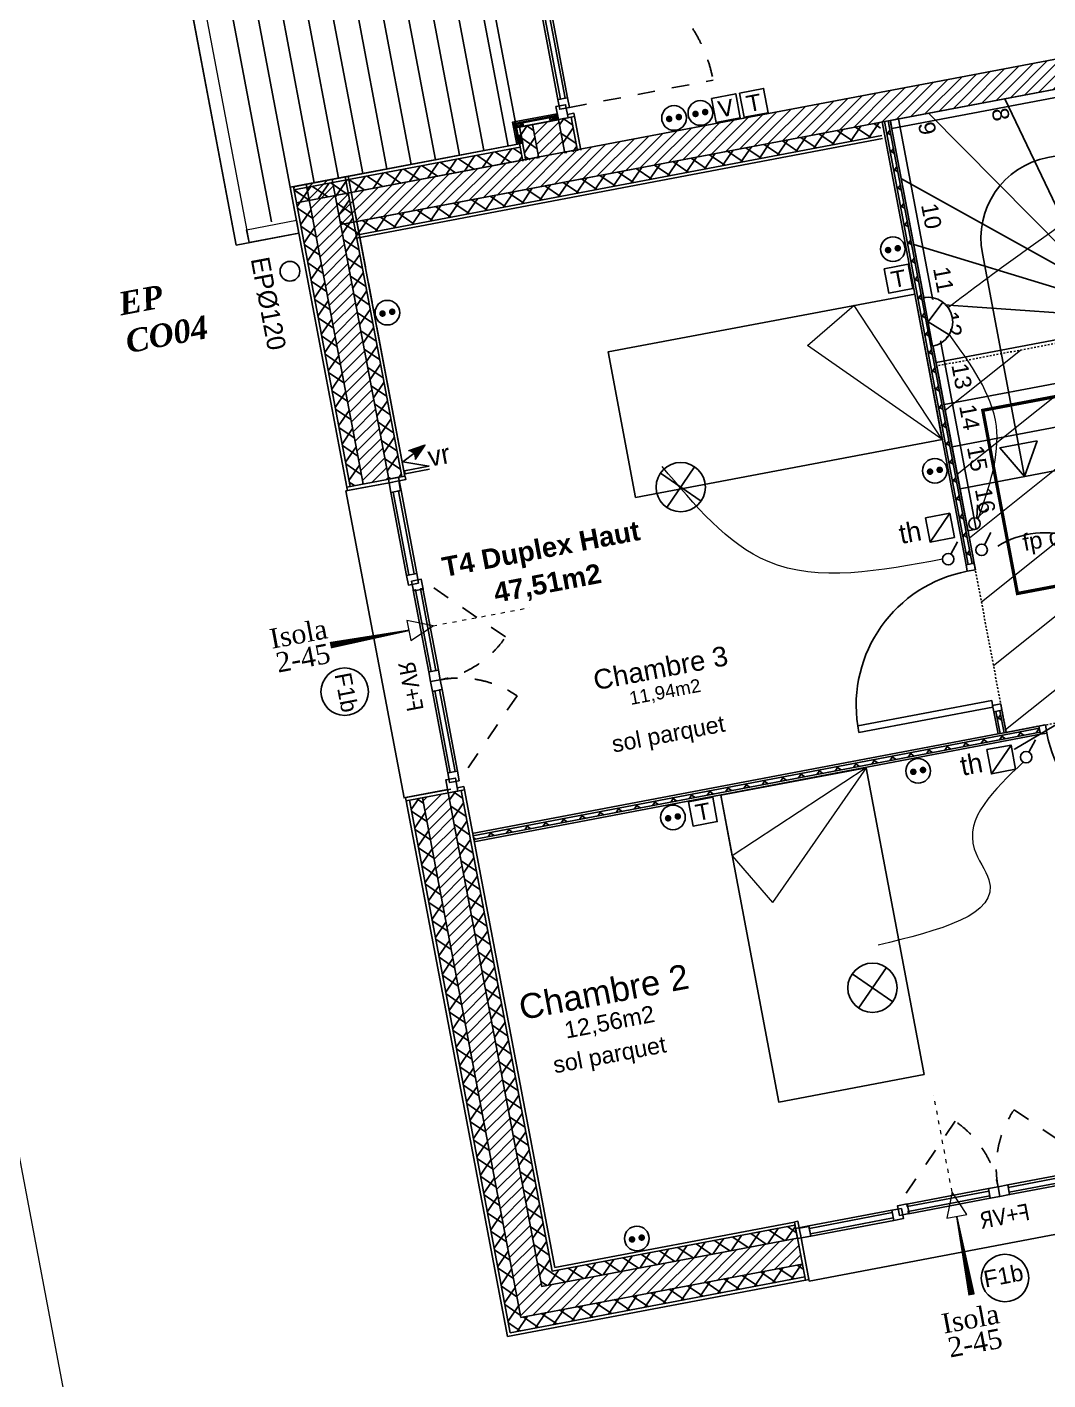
# Model space of a CAD drawing. Header units: centimetres. Extents: x 209280 to 319866, y -365283 to -277503.
# Drawn here: x 218546 to 224760, y -360449 to -352220 of the extents above; entities that cross this region are included whole.
import ezdxf

# ---------------------------------------------------------------- set-up
doc = ezdxf.new("R2010")
doc.units = ezdxf.units.CM
doc.header["$PDMODE"] = 67
doc.linetypes.add('ACAD_ISO03W100', pattern=[30, 12, -18])
doc.linetypes.add('Style de ligne -1', pattern=[0.41664, 0.20828, -0.20836])
doc.layers.get('0').update_dxf_attribs({"color": 252})
for name, color, linetype in [('3-BAT C-Niveau 1', 252, 'Continuous'), ('prlm-EAU-EPEXT', 145, 'Continuous'), ('prlm-MOD', 64, 'Continuous'), ('prlm-VMC', 93, 'Continuous')]:
    doc.layers.add(name, color=color, linetype=linetype)
for name, color, linetype, lineweight in [('prlm-ELEC-CFA', 1, 'Continuous', 25), ('prlm-ELEC-CFO', 1, 'Continuous', 25), ('prlm-ZCARTOUCHE', 7, 'Continuous', 13)]:
    doc.layers.add(name, color=color, linetype=linetype, lineweight=lineweight)
doc.layers.add('prlm-ZEROPLOT', color=254, linetype='Continuous', plot=False)
doc.styles.add('Futura Std Book', font='')
doc.styles.add('Geneva (bold)', font='arialbd.ttf')
doc.styles.add('Helvetica', font='arial.ttf')
doc.styles.add('Lucida Grande', font='')
doc.styles.add('prlm-eau-ep', font='timesbi.ttf', dxfattribs={"height": 18})
doc.styles.add('prlm-elec-cfa', font='comic.ttf', dxfattribs={"height": 12})
doc.styles.add('prlm-elec-cfo', font='comic.ttf', dxfattribs={"height": 12})
doc.styles.add('prlm-vmc', font='pala.ttf', dxfattribs={"height": 14})
doc.styles.get("Standard").update_dxf_attribs({"font": 'isocp.shx', "height": 100})
doc.styles.get('Futura Std Book').set_extended_font_data('Futura Std Book')
doc.styles.get('Lucida Grande').set_extended_font_data('Lucida Grande')
doc.dimstyles.new('IS cotation 1_20ème', dxfattribs={"dimtxt": 10.08724, "dimasz": 3.007568, "dimexe": 1, "dimexo": 15.875, "dimgap": 3, "dimtad": 1, "dimdec": 1, "dimtxsty": 'Helvetica', "dimblk": 'DOT', "dimblk1": 'DOT', "dimblk2": 'DOT', "dimcen": 0, "dimdle": 10, "dimazin": 0, "dimtfac": 1, "dimtdec": 1, "dimtix": 1, "dimtmove": 0, "dimatfit": 0, "dimldrblk": 'VW_FILLEDARROW', "dimfxl": 10, "dimfxlon": 1, "dimfrac": 2, "dimtolj": 1, "dimarcsym": 0})
pattern_1 = [(45, (89146.82, 134700.79), (-31.2347524, 39.0434405), [])]
pattern_2 = [(145.723595, (88960.93, 134700.79), (-45.054865, -66.106423), []), (235.723595, (88960.93, 134700.79), (-66.106423, 45.054865), [])]
pattern_3 = [(325.723595, (88960.93, 134700.79), (45.054865, 66.106423), []), (55.723595, (88960.93, 134700.79), (66.106423, -45.054865), [])]
pattern_4 = [(45, (0, 0), (0, -1), [])]

# ---------------------------------------------------------------- blocks, each defined once
blk = doc.blocks.new('FENETRE TYPE 1')
at = {"linetype": 'Style de ligne -1', "ltscale": 50.8}
for p, q in [((48.17, 60.17), (4, 16)), ((84.68, 59.99), (128.67, 16))]:
    blk.add_line(p, q, dxfattribs=at)
at = {"linetype": 'Continuous'}
blk.add_line((0, 16), (0, 14), dxfattribs=at)
at = {"linetype": 'Continuous', "lineweight": 25, "flags": 128}
for points in [[(-2, 18), (0, 18), (0, 14)], [(192, 18), (190, 18), (190, 14)], [(0, 8), (0, -18), (-2, -18)], [(190, 7.7), (190, -18), (192, -18)]]:
    blk.add_lwpolyline(points, dxfattribs=at)
at = {"linetype": 'Continuous', "flags": 128}
for points in [[(-2, 14), (6, 14), (6, 8), (-2, 8)], [(4, 16), (10, 16), (10, 10), (4, 10)], [(10, 16), (60.46, 16), (60.46, 14.5), (10, 14.5)], [(10, 11.5), (60.46, 11.5), (60.46, 10), (10, 10)], [(60.46, 16), (66.46, 16), (66.46, 10), (60.46, 10)], [(66.46, 16), (72.46, 16), (72.46, 10), (66.46, 10)], [(72.46, 16), (123.05, 16), (123.05, 14.5), (72.46, 14.5)], [(72.46, 11.5), (123.05, 11.5), (123.05, 10), (72.46, 10)], [(122.67, 16), (128.67, 16), (128.67, 10), (122.67, 10)], [(126.67, 14), (132.67, 14), (132.67, 7.7), (126.67, 7.7)], [(132.67, 14), (184, 14), (184, 12.5), (132.67, 12.5)], [(132.67, 9.2), (184, 9.2), (184, 7.7), (132.67, 7.7)], [(184, 14), (192.25, 14), (192.25, 7.7), (184, 7.7)], [(184, 13.7), (190, 13.7), (190, 7.7), (184, 7.7)]]:
    blk.add_lwpolyline(points, close=True, dxfattribs=at)
blk.add_lwpolyline([(0, 10), (0, -19), (190, -19), (190, 10)], dxfattribs=at)
at = {"linetype": 'Style de ligne -1', "ltscale": 50.8}
for centre, radius, start, end in [((4, 16), 62.46, 360, 45), ((128.67, 16), 62.21, 136.63922, 180)]:
    blk.add_arc(centre, radius, start, end, dxfattribs=at)
at = {"insert": (50.38, 2.81), "char_height": 10.161, "attachment_point": 1, "line_spacing_factor": 0.978845, "style": 'Lucida Grande'}
blk.add_mtext('F+VR ', dxfattribs=at)
blk = doc.blocks.new('Groupe-38-1')
at = {"linetype": 'Continuous'}
for p, q in [((13236.55, -48767.26), (13170.55, -48418.76)), ((13251.29, -48764.47), (13185.29, -48415.97)), ((13192.33, -48775.63), (13126.34, -48427.14)), ((13207.07, -48772.84), (13141.08, -48424.35)), ((13221.81, -48770.05), (13155.81, -48421.55)), ((13148.12, -48784.01), (13082.12, -48435.51)), ((13162.86, -48781.22), (13096.86, -48432.72)), ((13177.6, -48778.42), (13111.6, -48429.93)), ((13107.36, -48810.59), (13037.91, -48443.88)), ((13122.09, -48807.8), (13052.65, -48441.09)), ((13133.38, -48786.8), (13067.38, -48438.3))]:
    blk.add_line(p, q, dxfattribs=at)
blk = doc.blocks.new('Groupe-219-1')
at = {"linetype": 'Continuous'}
blk.add_circle((13151.86, -49096.36), 14.45, dxfattribs=at)
at = {"insert": (13155.56, -49083.95), "char_height": 10.087, "attachment_point": 1, "rotation": 280.72359, "line_spacing_factor": 0.834288, "style": 'Helvetica'}
blk.add_mtext('F1b', dxfattribs=at)
blk = doc.blocks.new('Groupe-220-1')
at = {"linetype": 'Continuous'}
blk.add_circle((13553.69, -49453.03), 14.45, dxfattribs=at)
at = {"insert": (13539.88, -49448.92), "char_height": 10.087, "attachment_point": 1, "rotation": 10.72359, "line_spacing_factor": 0.834288, "style": 'Helvetica'}
blk.add_mtext('F1b', dxfattribs=at)
blk = doc.blocks.new('Groupe-270-1')
at = {"linetype": 'Continuous'}
blk.add_circle((13118.55, -48840.61), 6, dxfattribs=at)
at = {"insert": (13105.76, -48831.09), "char_height": 11.327, "attachment_point": 1, "rotation": 280.72359, "line_spacing_factor": 0.962448, "style": 'Futura Std Book'}
blk.add_mtext('EPØ120', dxfattribs=at)
blk = doc.blocks.new('PORTE FENETRE TYPE 1')
at = {"linetype": 'Style de ligne -1', "ltscale": 50.8}
for p, q in [((4, 16), (4, 105)), ((182, 105), (182, 16))]:
    blk.add_line(p, q, dxfattribs=at)
at = {"linetype": 'Continuous', "lineweight": 25, "flags": 128}
for points in [[(-2, 18), (0, 18), (0, 14)], [(272, 18), (270, 18), (270, 14)], [(0, 8), (0, -18), (-2, -18)], [(270, 8), (270, -18), (272, -18)]]:
    blk.add_lwpolyline(points, dxfattribs=at)
at = {"linetype": 'Continuous', "flags": 128}
for points in [[(-2, 14), (6, 14), (6, 8), (-2, 8)], [(4, 16), (10, 16), (10, 10), (4, 10)], [(10, 16), (87, 16), (87, 14.5), (10, 14.5)], [(10, 11.5), (87, 11.5), (87, 10), (10, 10)], [(87, 16), (93, 16), (93, 10), (87, 10)], [(93, 16), (99, 16), (99, 10), (93, 10)], [(99, 16), (176, 16), (176, 14.5), (99, 14.5)], [(99, 11.5), (176, 11.5), (176, 10), (99, 10)], [(176, 16), (182, 16), (182, 10), (176, 10)], [(180, 14), (186, 14), (186, 8), (180, 8)], [(186, 14), (264, 14), (264, 12.5), (186, 12.5)], [(186, 9.5), (264, 9.5), (264, 8), (186, 8)], [(264, 14), (270, 14), (270, 8), (264, 8)], [(264, 14), (272, 14), (272, 8), (264, 8)]]:
    blk.add_lwpolyline(points, close=True, dxfattribs=at)
at = {"linetype": 'Style de ligne -1', "ltscale": 50.8}
for centre, start, end in [((4, 16), 360, 90), ((182, 16), 90, 180)]:
    blk.add_arc(centre, 89, start, end, dxfattribs=at)
at = {"insert": (74.62, 0.04), "char_height": 10.161, "attachment_point": 1, "line_spacing_factor": 0.978845, "style": 'Lucida Grande'}
blk.add_mtext('PF+VR ', dxfattribs=at)
blk = doc.blocks.new('Groupe-345-1')
at = {"linetype": 'Continuous'}
h = blk.add_hatch(dxfattribs=at)
h.set_pattern_fill('BOIS 45', color=256, style=0, pattern_type=2)
h.set_pattern_definition(pattern_4)
h.paths.add_polyline_path([(13191.28, -48413.16), (13186.37, -48414.09), (13185.87, -48411.43), (13190.78, -48410.5)])
h = blk.add_hatch(dxfattribs=at)
h.set_pattern_fill('BOIS 45', color=256, style=0, pattern_type=2)
h.set_pattern_definition(pattern_4)
h.paths.add_polyline_path([(13153.08, -48420.39), (13148.17, -48421.32), (13147.66, -48418.67), (13152.58, -48417.74)])
h = blk.add_hatch(dxfattribs=at)
h.set_pattern_fill('BOIS 45', color=256, style=0, pattern_type=2)
h.set_pattern_definition(pattern_4)
h.paths.add_polyline_path([(13193.84, -48412.38), (13194.77, -48417.3), (13192.12, -48417.8), (13191.19, -48412.89)])
h = blk.add_hatch(dxfattribs=at)
h.set_pattern_fill('BOIS 45', color=256, style=0, pattern_type=2)
h.set_pattern_definition(pattern_4)
h.paths.add_polyline_path([(13104.46, -48429.31), (13099.55, -48430.24), (13099.04, -48427.59), (13103.96, -48426.66)])
h = blk.add_hatch(dxfattribs=at)
h.set_pattern_fill('BOIS 45', color=256, style=0, pattern_type=2)
h.set_pattern_definition(pattern_4)
h.paths.add_polyline_path([(13062.19, -48437.6), (13057.28, -48438.53), (13056.78, -48435.88), (13061.69, -48434.95)])
h = blk.add_hatch(dxfattribs=at)
h.set_pattern_fill('BOIS 45', color=256, style=0, pattern_type=2)
h.set_pattern_definition(pattern_4)
h.paths.add_polyline_path([(13027.92, -48443.81), (13023.01, -48444.74), (13022.56, -48442.36), (13027.47, -48441.43)])
h = blk.add_hatch(dxfattribs=at)
h.set_pattern_fill('BOIS 45', color=256, style=0, pattern_type=2)
h.set_pattern_definition(pattern_4)
h.paths.add_polyline_path([(13199.23, -48440.83), (13200.16, -48445.74), (13197.5, -48446.24), (13196.57, -48441.33)])
h = blk.add_hatch(dxfattribs=at)
h.set_pattern_fill('BOIS 45', color=256, style=0, pattern_type=2)
h.set_pattern_definition(pattern_4)
h.paths.add_polyline_path([(13204.13, -48481.22), (13203.2, -48476.31), (13205.85, -48475.81), (13206.78, -48480.72)])
h = blk.add_hatch(dxfattribs=at)
h.set_pattern_fill('BOIS 45', color=256, style=0, pattern_type=2)
h.set_pattern_definition(pattern_4)
h.paths.add_polyline_path([(13204.68, -48484.14), (13203.75, -48479.23), (13206.4, -48478.73), (13207.34, -48483.64)])
h = blk.add_hatch(dxfattribs=at)
h.set_pattern_fill('BOIS 45', color=256, style=0, pattern_type=2)
h.set_pattern_definition(pattern_4)
h.paths.add_polyline_path([(13210.1, -48485.87), (13205.18, -48486.8), (13204.68, -48484.14), (13209.6, -48483.21)])
h = blk.add_hatch(dxfattribs=at)
h.set_pattern_fill('BOIS 45', color=256, style=0, pattern_type=2)
h.set_pattern_definition(pattern_4)
h.paths.add_polyline_path([(13231.42, -48481.83), (13226.51, -48482.76), (13226, -48480.11), (13230.92, -48479.18)])
h = blk.add_hatch(dxfattribs=at)
h.set_pattern_fill('BOIS 45', color=256, style=0, pattern_type=2)
h.set_pattern_definition(pattern_4)
h.paths.add_polyline_path([(13281.92, -48748.44), (13277, -48749.37), (13276.5, -48746.72), (13281.41, -48745.79)])
h = blk.add_hatch(dxfattribs=at)
h.set_pattern_fill('BOIS 45', color=256, style=0, pattern_type=2)
h.set_pattern_definition(pattern_4)
h.paths.add_polyline_path([(13260.59, -48752.48), (13255.68, -48753.41), (13255.18, -48750.75), (13260.09, -48749.82)])
h = blk.add_hatch(dxfattribs=at)
h.set_pattern_fill('BOIS 45', color=256, style=0, pattern_type=2)
h.set_pattern_definition(pattern_4)
h.paths.add_polyline_path([(13259.3, -48757.76), (13260.23, -48762.67), (13257.57, -48763.17), (13256.64, -48758.26)])
at = {"linetype": 'Continuous', "flags": 128}
for points in [[(13194.01, -48413.12), (13193.98, -48413.13), (13207.33, -48483.62), (13230.87, -48479.16), (13231.38, -48481.84), (13205.18, -48486.8), (13191.33, -48413.63), (13023.15, -48445.48), (13022.56, -48442.36), (13193.41, -48410)], [(13191.28, -48413.16), (13186.37, -48414.09), (13185.87, -48411.43), (13190.78, -48410.5)], [(13023.25, -48446), (13023.01, -48444.74), (13190.25, -48413.06), (13190.48, -48414.33)], [(13153.08, -48420.39), (13148.17, -48421.32), (13147.66, -48418.67), (13152.58, -48417.74)], [(13205.41, -48487.77), (13204.43, -48487.96), (13190.25, -48413.06), (13191.23, -48412.88)], [(13193.84, -48412.38), (13194.77, -48417.3), (13192.12, -48417.8), (13191.19, -48412.89)], [(13104.46, -48429.31), (13099.55, -48430.24), (13099.04, -48427.59), (13103.96, -48426.66)], [(13062.19, -48437.6), (13057.28, -48438.53), (13056.78, -48435.88), (13061.69, -48434.95)], [(13027.92, -48443.81), (13023.01, -48444.74), (13022.56, -48442.36), (13027.47, -48441.43)], [(13204.86, -48484.85), (13203.88, -48485.03), (13195.63, -48441.51), (13196.62, -48441.32)], [(13199.23, -48440.83), (13200.16, -48445.74), (13197.5, -48446.24), (13196.57, -48441.33)], [(13204.13, -48481.22), (13203.2, -48476.31), (13205.85, -48475.81), (13206.78, -48480.72)], [(13204.68, -48484.14), (13203.75, -48479.23), (13206.4, -48478.73), (13207.34, -48483.64)], [(13210.1, -48485.87), (13205.18, -48486.8), (13204.68, -48484.14), (13209.6, -48483.21)], [(13205.37, -48487.78), (13205.18, -48486.8), (13231.38, -48481.84), (13231.56, -48482.82)], [(13231.42, -48481.83), (13226.51, -48482.76), (13226, -48480.11), (13230.92, -48479.18)], [(13281.19, -48744.81), (13281.37, -48745.79), (13255.18, -48750.75), (13254.99, -48749.77)], [(13260.19, -48762.68), (13257.57, -48763.17), (13257.57, -48763.17), (13257.57, -48763.17), (13255.18, -48750.75), (13281.37, -48745.79), (13281.87, -48748.45), (13258.33, -48752.9)], [(13281.92, -48748.44), (13277, -48749.37), (13276.5, -48746.72), (13281.41, -48745.79)], [(13257.57, -48763.17), (13256.59, -48763.36), (13254.05, -48749.95), (13255.03, -48749.76)], [(13260.59, -48752.48), (13255.68, -48753.41), (13255.18, -48750.75), (13260.09, -48749.82)], [(13259.3, -48757.76), (13260.23, -48762.67), (13257.57, -48763.17), (13256.64, -48758.26)]]:
    blk.add_lwpolyline(points, close=True, dxfattribs=at)
blk = doc.blocks.new('xi.epext')
at = {"layer": 'prlm-EAU-EPEXT', "color": 0, "linetype": 'ByBlock', "lineweight": -2}
blk.add_circle((0, 0), 5, dxfattribs=at)
blk = doc.blocks.new('xi.EA')
at = {"layer": 'prlm-VMC', "color": 0, "linetype": 'ByBlock', "lineweight": 5, "flags": 128}
blk.add_lwpolyline([(-6.17, -15), (6.17, -15), (0, 0)], close=True, dxfattribs=at)
at = {"layer": 'prlm-VMC', "color": 0, "linetype": 'ByBlock', "lineweight": -2, "flags": 128}
blk.add_lwpolyline([(0, -15, 1, 4, 0), (0, -63.63, 1, 1, 0)], format="xyseb", dxfattribs=at)
at = {"layer": 'prlm-VMC', "color": 0, "linetype": 'ByBlock', "lineweight": 5}
blk.add_solid([(0, 0), (6.17, -15), (-6.17, -15), (0, 0)], dxfattribs=at)
at = {"layer": 'prlm-ZEROPLOT', "color": 250, "linetype": 'ACAD_ISO03W100', "lineweight": 0, "ltscale": 0.2}
blk.add_lwpolyline([(0, 0), (0, 60)], dxfattribs=at)
blk = doc.blocks.new('xi.TEL')
at = {"layer": 'prlm-ELEC-CFA', "color": 0, "linetype": 'ByBlock', "lineweight": -2, "flags": 128}
blk.add_lwpolyline([(-7.5, 7.5), (7.5, 7.5), (7.5, -7.5), (-7.5, -7.5)], close=True, dxfattribs=at)
at = {"layer": 'prlm-ELEC-CFA', "color": 0, "linetype": 'ByBlock', "insert": (0, 0), "char_height": 10, "width": 11.36, "attachment_point": 5}
blk.add_mtext('{\\fVerdana|b0|i0|c0|p34;T}', dxfattribs=at)
blk = doc.blocks.new('xi.TV')
at = {"layer": 'prlm-ELEC-CFA', "color": 0, "linetype": 'ByBlock', "lineweight": -2, "flags": 128}
blk.add_lwpolyline([(-7.5, 7.5), (7.5, 7.5), (7.5, -7.5), (-7.5, -7.5)], close=True, dxfattribs=at)
at = {"layer": 'prlm-ELEC-CFA', "color": 0, "linetype": 'ByBlock', "insert": (0, 0), "char_height": 10, "width": 11.36, "attachment_point": 5}
blk.add_mtext('{\\fVerdana|b0|i0|c0|p34;V}', dxfattribs=at)
blk = doc.blocks.new('xi.PC')
at = {"color": 0, "lineweight": 5}
blk.add_wipeout([(-7.5, -7.5), (7.5, -7.5), (7.5, 7.5), (-7.5, 7.5)], dxfattribs=at).dxf.layer = 'prlm-ELEC-CFO'
at = {"layer": 'prlm-ELEC-CFO', "color": 0, "linetype": 'ByBlock', "lineweight": 5, "const_width": 2}
for points in [[(-4, 0, 1), (-2, 0, 1)], [(2, 0, 1), (4, 0, 1)]]:
    blk.add_lwpolyline(points, format="xyb", close=True, dxfattribs=at)
at = {"layer": 'prlm-ELEC-CFO', "color": 0, "linetype": 'ByBlock', "lineweight": -2}
blk.add_circle((0, 0), 7.5, dxfattribs=at)
blk = doc.blocks.new('xi.ECAP')
at = {"color": 0}
blk.add_wipeout([(-15, 0), (-10.13, 11.06), (0, 15), (10.13, 11.06), (15, 0)], dxfattribs=at).dxf.layer = 'prlm-ELEC-CFO'
at = {"layer": 'prlm-ELEC-CFO', "color": 0, "linetype": 'ByBlock', "lineweight": -2, "flags": 128}
blk.add_lwpolyline([(15, 0, 1), (-15, 0)], format="xyb", close=True, dxfattribs=at)
at = {"layer": 'prlm-ELEC-CFO', "color": 0}
blk.add_lwpolyline([(-10.13, 11.06), (0, 0), (10.13, 11.06)], dxfattribs=at)
blk = doc.blocks.new('xi.VV')
at = {"layer": 'prlm-ELEC-CFO', "color": 0}
blk.add_lwpolyline([(6.95, 3.42), (0.01, -1.13), (1.91, 6.95)], dxfattribs=at)
blk.add_circle((-2, -4), 3.5, dxfattribs=at)
blk = doc.blocks.new('xi.SA')
at = {"layer": 'prlm-ELEC-CFO', "color": 0}
blk.add_lwpolyline([(0.2, -1.28), (5.5, 5.28)], dxfattribs=at)
blk.add_circle((-2, -4), 3.5, dxfattribs=at)
blk = doc.blocks.new('xi.VR')
at = {"layer": 'prlm-ELEC-CFO', "lineweight": 5}
blk.add_hatch(color=0, dxfattribs=at).paths.add_polyline_path([(-3, 6), (-0.1, 3.7), (0, 0), (7.5, 7.5)])
at = {"layer": 'prlm-ELEC-CFO', "color": 0}
for points in [[(0.95, 4.23), (-7.5, 0), (7.5, -5.5), (-7.5, -5.5), (-7.5, -7.5), (7.5, -7.5)], [(-3, 6), (7.5, 7.5), (0, 0)]]:
    blk.add_lwpolyline(points, dxfattribs=at)
blk = doc.blocks.new('xi.PTCE')
at = {"layer": 'prlm-ELEC-CFO', "color": 0}
for points in [[(-10.61, 10.61), (10.61, -10.61)], [(10.61, 10.61), (-10.61, -10.61)]]:
    blk.add_lwpolyline(points, dxfattribs=at)
at = {"layer": 'prlm-ELEC-CFO', "color": 0, "linetype": 'ByBlock'}
blk.add_circle((0, 0), 15, dxfattribs=at)
blk = doc.blocks.new('_DOT')
at = {"linetype": 'ByBlock', "lineweight": -2}
blk.add_line((-0.5, 0), (-1, 0), dxfattribs=at)
at = {"linetype": 'ByBlock'}
blk.add_lwpolyline([(-0.25, 0, 1), (0.25, 0, 1)], format="xyb", close=True, dxfattribs=at)
blk = doc.blocks.new('*D507')
at = {"layer": 'Defpoints', "color": 0, "transparency": 16777216}
for p in [(227269.1, -355013.6), (227269.1, -355013.6), (224556.4, -356612.5)]:
    blk.add_point(p, dxfattribs=at)
at = {"layer": 'prlm-EAU-EPEXT', "color": 0, "lineweight": -2, "transparency": 16777216}
for p, q in [((224559, -356611), (227266.6, -355015.1)), ((227269.1, -355013.6), (227268.6, -355012.8)), ((224556.4, -356612.5), (224555.9, -356611.6))]:
    blk.add_line(p, q, dxfattribs=at)
at = {"layer": 'prlm-EAU-EPEXT', "color": 0, "lineweight": -2, "transparency": 16777216, "xscale": 3.007568359375, "yscale": 3.007568359375, "zscale": 3.007568359375}
for p, rotation in [((227269.1, -355013.6), 30.51549013516158), ((224556.4, -356612.5), 210.5154901351616)]:
    blk.add_blockref('_DOT', p, dxfattribs=dict(at, rotation=rotation))
at = {"layer": 'prlm-EAU-EPEXT', "color": 0, "transparency": 16777216, "insert": (225908.7, -355806), "char_height": 10.087, "attachment_point": 5, "rotation": 30.51549, "style": 'Helvetica'}
blk.add_mtext('\\A1;3148.84', dxfattribs=at)
blk = doc.blocks.new('VW_FILLEDARROW')
at = {"linetype": 'Continuous', "flags": 128}
blk.add_lwpolyline([(-10.6, 2.8), (0, 0), (-10.6, -2.8)], close=True, dxfattribs=at)
blk = doc.blocks.new('Groupe-1')
at = {"linetype": 'Continuous', "lineweight": 18}
for p, q in [((13461.98, -48861.43), (13498.92, -48854.47)), ((13461.98, -48861.43), (13433.5, -48885.95)), ((13515.55, -48942.92), (13461.98, -48861.43)), ((13515.55, -48942.92), (13433.55, -48885.9))]:
    blk.add_line(p, q, dxfattribs=at)
at = {"linetype": 'Continuous', "flags": 128}
blk.add_lwpolyline([(13328.85, -48978.17), (13312.15, -48889.73), (13498.85, -48854.48), (13515.55, -48942.92)], close=True, dxfattribs=at)
blk = doc.blocks.new('Groupe-2-1')
at = {"linetype": 'Continuous', "lineweight": 18}
for p, q in [((13469.24, -49142.59), (13387.75, -49196.16)), ((13469.24, -49142.59), (13412.22, -49224.6)), ((13387.75, -49196.16), (13380.8, -49159.22)), ((13387.75, -49196.16), (13412.27, -49224.64))]:
    blk.add_line(p, q, dxfattribs=at)
at = {"linetype": 'Continuous', "flags": 128}
blk.add_lwpolyline([(13504.5, -49329.29), (13416.06, -49345.99), (13380.8, -49159.29), (13469.24, -49142.59)], close=True, dxfattribs=at)
blk = doc.blocks.new('Groupe-4-1')
at = {"linetype": 'Continuous'}
for p, q in [((13717.73, -48704.63), (13734.47, -48793.06)), ((13666.56, -48714.32), (13683.31, -48802.75)), ((13708.89, -48797.91), (13692.15, -48709.48)), ((13657.73, -48807.59), (13640.98, -48719.17)), ((13589.82, -48728.86), (13606.57, -48817.28)), ((13615.4, -48724.01), (13632.15, -48812.44)), ((13593.85, -48819.69), (13553.7, -48735.7)), ((13750.75, -48739.09), (13579.79, -48771.47)), ((13507.14, -48744.51), (13590.6, -48828.56)), ((13593.01, -48841.28), (13490.65, -48784.45)), ((13498.22, -48824.44), (13595.42, -48854)), ((13565.64, -48965.49), (13539.97, -48829.9)), ((13597.83, -48866.72), (13505.02, -48860.32)), ((13511.81, -48896.19), (13600.24, -48879.44)), ((13516.65, -48921.77), (13605.08, -48905.02)), ((13521.5, -48947.35), (13609.93, -48930.6))]:
    blk.add_line(p, q, dxfattribs=at)
at = {"linetype": 'Continuous', "flags": 128}
for points in [[(13768.85, -48694.94), (13769.78, -48699.85), (13484.88, -48753.8), (13483.95, -48748.89)], [(13743.31, -48699.79), (13483.92, -48748.91), (13526.34, -48972.93), (13614.77, -48956.18), (13589.09, -48820.59), (13760.05, -48788.22)], [(13483.92, -48748.91), (13488.83, -48747.98), (13536.09, -48997.55), (13531.18, -48998.48)], [(13573.27, -48943.69), (13550.58, -48947.98), (13565.64, -48965.49)]]:
    blk.add_lwpolyline(points, close=True, dxfattribs=at)
at = {"linetype": 'Continuous'}
blk.add_arc((13589.09, -48820.59), 50, 100.72359, 190.72359, dxfattribs=at)
blk = doc.blocks.new('Sol parquet')
at = {"insert": (0, -0.78), "char_height": 10.0872, "attachment_point": 2, "line_spacing_factor": 0.834288, "style": 'Helvetica'}
blk.add_mtext('sol parquet', dxfattribs=at)

msp = doc.modelspace()

# ---------------------------------------------------------------- hatches: boundary and pattern name
at = {"linetype": 'Continuous'}
h = msp.add_hatch(dxfattribs=at)
h.set_pattern_fill('02_ISOLANT', color=256, scale=10, angle=-169.2764053, style=0, pattern_type=2)
h.set_pattern_definition([(235.723595, (88960.93, 134700.79), (66.106423, -45.054865), []), (325.723595, (88960.93, 134700.79), (-45.054865, -66.106423), [])])
h.paths.add_polyline_path([(223749.482, -352879.332), (223734.596, -352800.729), (220533.689, -353406.912), (220548.575, -353485.515)])
h = msp.add_hatch(dxfattribs=at)
h.set_pattern_fill('02_ISOLANT', color=256, scale=10, angle=-79.2764053, style=0, pattern_type=2)
h.set_pattern_definition([(325.723595, (88960.93, 134700.79), (45.054865, 66.106423), []), (55.723595, (88960.93, 134700.79), (66.106423, -45.054865), [])])
h.paths.add_polyline_path([(223787.348, -352790.784), (223763.767, -352795.25), (224273.918, -355489.064), (224297.499, -355484.598)])
h = msp.add_hatch(dxfattribs=at)
h.set_pattern_fill('02_ISOLANT', color=256, scale=10, angle=-79.2764053, style=0, pattern_type=2)
h.set_pattern_definition([(325.723595, (88960.93, 134700.79), (45.054865, 66.106423), []), (55.723595, (88960.93, 134700.79), (66.106423, -45.054865), [])])
h.paths.add_polyline_path([(224466.824, -356378.706), (224443.243, -356383.172), (224468.705, -356517.624), (224492.286, -356513.159)])
h = msp.add_hatch(dxfattribs=at)
h.set_pattern_fill('02_ISOLANT', color=256, scale=10, angle=-169.2764053, style=0, pattern_type=2)
h.set_pattern_definition([(235.723595, (88960.93, 134700.79), (66.106423, -45.054865), []), (325.723595, (88960.93, 134700.79), (-45.054865, -66.106423), [])])
h.paths.add_polyline_path([(224711.707, -356509.263), (224707.241, -356485.682), (221258.4, -357138.818), (221262.866, -357162.399)])
at = {"layer": '3-BAT C-Niveau 1', "linetype": 'Continuous'}
h = msp.add_hatch(dxfattribs=at)
h.set_pattern_fill('MURS MACONNERIE-2', color=256, scale=10, style=0, pattern_type=2)
h.set_pattern_definition(pattern_1)
h.paths.add_polyline_path([(220421.593, -353244.941), (220455.086, -353421.798), (228677.468, -351864.655), (228643.975, -351687.799)])
h = msp.add_hatch(dxfattribs=at)
h.set_pattern_fill('02_ISOLANT', color=256, scale=10, angle=-79.2764053, style=0, pattern_type=2)
h.set_pattern_definition(pattern_3)
h.paths.add_polyline_path([(221858.491, -352768.037), (221779.888, -352782.923), (221818.737, -352988.064), (221897.34, -352973.179)])
h = msp.add_hatch(dxfattribs=at)
h.set_pattern_fill('02_ISOLANT', color=256, scale=10, angle=-79.2764053, style=0, pattern_type=2)
h.set_pattern_definition(pattern_3)
h.paths.add_polyline_path([(221622.682, -352812.695), (221544.079, -352827.58), (221582.928, -353032.721), (221661.531, -353017.836)])
h = msp.add_hatch(dxfattribs=at)
h.set_pattern_fill('MURS MACONNERIE-2', color=256, scale=10, style=0, pattern_type=2)
h.set_pattern_definition(pattern_1)
h.paths.add_polyline_path([(221779.888, -352782.923), (221622.682, -352812.695), (221661.531, -353017.836), (221818.737, -352988.064)])
h = msp.add_hatch(dxfattribs=at)
h.set_pattern_fill('02_ISOLANT', color=256, scale=10, angle=10.7235947, style=0, pattern_type=2)
h.set_pattern_definition([(55.723595, (88960.93, 134700.79), (-66.106423, 45.054865), []), (145.723595, (88960.93, 134700.79), (45.054865, 66.106423), [])])
h.paths.add_polyline_path([(220170.899, -353210.996), (220185.784, -353289.598), (221561.868, -353028.998), (221546.982, -352950.395)])
h = msp.add_hatch(dxfattribs=at)
h.set_pattern_fill('02_ISOLANT', color=256, scale=10, angle=100.7235947, style=0, pattern_type=2)
h.set_pattern_definition([(145.723595, (88960.93, 134700.79), (-45.054865, -66.106423), []), (235.723595, (88960.93, 134700.79), (-66.106423, 45.054865), [])])
h.paths.add_polyline_path([(220512.413, -355014.34), (220591.016, -354999.454), (220245.781, -353176.462), (220167.178, -353191.35)])
h = msp.add_hatch(dxfattribs=at)
h.set_pattern_fill('MURS MACONNERIE-2', color=256, scale=10, style=0, pattern_type=2)
h.set_pattern_definition(pattern_1)
h.paths.add_polyline_path([(220591.016, -354999.454), (220748.222, -354969.683), (220402.985, -353146.685), (220245.781, -353176.462)])
h = msp.add_hatch(dxfattribs=at)
h.set_pattern_fill('02_ISOLANT', color=256, scale=10, angle=100.7235947, style=0, pattern_type=2)
h.set_pattern_definition([(145.723595, (88960.93, 134700.79), (-45.054865, -66.106423), []), (235.723595, (88960.93, 134700.79), (-66.106423, 45.054865), [])])
h.paths.add_polyline_path([(220748.222, -354969.683), (220826.825, -354954.797), (220481.588, -353131.796), (220402.985, -353146.685)])
at = {"layer": '3-BAT C-Niveau 1', "linetype": 'Continuous', "lineweight": 18}
h = msp.add_hatch(dxfattribs=at)
h.set_pattern_fill('BA 13', color=256, scale=10, style=0, pattern_type=2)
h.set_pattern_definition([(218.65981, (88960.93, 134700.8), (-199.24783, 287.75041), [])])
h.paths.add_polyline_path([(226088.687, -355208.3), (226414.933, -355146.516), (226176.027, -353884.992), (224082.868, -354281.391), (224504.939, -356510.108), (226271.853, -356175.492)])
at = {"layer": '3-BAT C-Niveau 1', "linetype": 'Continuous'}
h = msp.add_hatch(dxfattribs=at)
h.set_pattern_fill('MURS MACONNERIE-2', color=256, scale=10, style=0, pattern_type=2)
h.set_pattern_definition(pattern_1)
h.paths.add_polyline_path([(221550.992, -360068.537), (221678.426, -359881.56), (221109.665, -356878.259), (220952.46, -356908.031)])
h = msp.add_hatch(dxfattribs=at)
h.set_pattern_fill('02_ISOLANT', color=256, scale=10, angle=100.7235947, style=0, pattern_type=2)
h.set_pattern_definition(pattern_2)
h.paths.add_polyline_path([(221678.426, -359881.56), (221742.143, -359788.071), (221188.268, -356863.374), (221109.665, -356878.259)])
h = msp.add_hatch(dxfattribs=at)
h.set_pattern_fill('02_ISOLANT', color=256, scale=10, angle=100.7235947, style=0, pattern_type=2)
h.set_pattern_definition(pattern_2)
h.paths.add_polyline_path([(221487.274, -360162.026), (221550.992, -360068.537), (220952.46, -356908.031), (220873.857, -356922.917)])
h = msp.add_hatch(dxfattribs=at)
h.set_pattern_fill('02_ISOLANT', color=256, scale=10, angle=10.7235947, style=0, pattern_type=2)
h.set_pattern_definition([(55.723595, (88960.93, 134700.79), (-66.106423, 45.054865), []), (145.723595, (88960.93, 134700.79), (45.054865, 66.106423), [])])
h.paths.add_polyline_path([(221741.991, -359788.1), (221678.274, -359881.589), (223234.627, -359586.849), (223219.741, -359508.246)])
h = msp.add_hatch(dxfattribs=at)
h.set_pattern_fill('MURS MACONNERIE-2', color=256, scale=10, style=0, pattern_type=2)
h.set_pattern_definition(pattern_1)
h.paths.add_polyline_path([(221678.274, -359881.589), (221550.839, -360068.566), (223264.399, -359744.055), (223234.627, -359586.849)])
h = msp.add_hatch(dxfattribs=at)
h.set_pattern_fill('02_ISOLANT', color=256, scale=10, angle=10.7235947, style=0, pattern_type=2)
h.set_pattern_definition([(55.723595, (88960.93, 134700.79), (-66.106423, 45.054865), []), (145.723595, (88960.93, 134700.79), (45.054865, 66.106423), [])])
h.paths.add_polyline_path([(221550.839, -360068.566), (221487.122, -360162.054), (223279.284, -359822.657), (223264.399, -359744.055)])

# ---------------------------------------------------------------- linework, layer by layer
at = {"linetype": 'Continuous'}
for p, q in [((223734.596, -352800.729), (220533.689, -353406.912)), ((223763.767, -352795.25), (224273.918, -355489.064)), ((223763.767, -352795.25), (224273.918, -355489.064)), ((223787.348, -352790.784), (224297.499, -355484.598)), ((223787.348, -352790.784), (224297.499, -355484.598)), ((223800.121, -352788.365), (224310.272, -355482.179)), ((223749.482, -352879.332), (220548.575, -353485.515)), ((223753.203, -352898.983), (220552.296, -353505.166)), ((224310.283, -355482.177), (224261.145, -355491.483)), ((224261.145, -355491.483), (224268.588, -355530.784)), ((224317.726, -355521.479), (224310.283, -355482.177)), ((224268.588, -355530.784), (224317.726, -355521.479)), ((224417.446, -356316.818), (223601.941, -356471.257)), ((223609.383, -356510.559), (224424.888, -356356.12)), ((224424.888, -356356.12), (224417.446, -356316.818)), ((224472.165, -356336.984), (224423.027, -356346.289)), ((224423.027, -356346.289), (224430.47, -356385.591)), ((224430.47, -356385.591), (224479.608, -356376.285)), ((224443.243, -356383.172), (224468.705, -356517.624)), ((224443.243, -356383.172), (224468.705, -356517.624)), ((224466.824, -356378.706), (224492.286, -356513.159)), ((224466.824, -356378.706), (224492.286, -356513.159)), ((224479.608, -356376.285), (224472.165, -356336.984)), ((224479.596, -356376.287), (224505.059, -356510.74)), ((223601.941, -356471.257), (223609.383, -356510.559)), ((224744.121, -356465.455), (224704.82, -356472.898)), ((224704.82, -356472.898), (224714.126, -356522.036)), ((224753.427, -356514.593), (224744.121, -356465.455)), ((224707.241, -356485.682), (221258.4, -357138.818)), ((224707.241, -356485.682), (221258.4, -357138.818)), ((224711.707, -356509.263), (221262.866, -357162.399)), ((224711.707, -356509.263), (221262.866, -357162.399)), ((224714.126, -356522.036), (221265.285, -357175.172)), ((224714.126, -356522.036), (224753.427, -356514.593))]:
    msp.add_line(p, q, dxfattribs=at)
at = {"linetype": 'Continuous', "lineweight": 25}
for p, q in [((223734.596, -352800.729), (220533.689, -353406.912)), ((223750.994, -352797.669), (224261.145, -355491.483)), ((223800.121, -352788.365), (224310.272, -355482.179)), ((223753.203, -352898.983), (220552.296, -353505.166)), ((224261.145, -355491.483), (224310.272, -355482.179)), ((224430.47, -356385.591), (224479.596, -356376.287)), ((224430.47, -356385.591), (224455.932, -356520.043)), ((224479.596, -356376.287), (224505.059, -356510.74)), ((224704.822, -356472.909), (224505.059, -356510.74)), ((224704.822, -356472.909), (224714.126, -356522.036)), ((224455.932, -356520.043), (221255.981, -357126.045)), ((224714.126, -356522.036), (221265.285, -357175.172)), ((224455.932, -356520.043), (224505.059, -356510.74))]:
    msp.add_line(p, q, dxfattribs=at)
at = {"linetype": 'Continuous'}
for centre, start, end in [((224423.027, -356346.289), 100.7235947, 188.6539032), ((225568.932, -356360.154), 190.7235947, 278.6539032)]:
    msp.add_arc(centre, 830.542, start, end, dxfattribs=at)
at = {"layer": '3-BAT C-Niveau 1', "linetype": 'Continuous', "lineweight": 25}
for p, q in [((220421.593, -353244.941), (228643.975, -351687.799)), ((220421.593, -353244.941), (228643.975, -351687.799)), ((220455.086, -353421.798), (228677.468, -351864.655)), ((220455.086, -353421.798), (228677.468, -351864.655)), ((221524.428, -352831.302), (221878.141, -352764.316)), ((221878.141, -352764.316), (221916.991, -352969.457)), ((221524.428, -352831.302), (221563.278, -353036.443)), ((221622.682, -352812.695), (221661.531, -353017.836)), ((221779.888, -352782.923), (221818.737, -352988.064)), ((220167.177, -353191.345), (221543.261, -352930.744)), ((221660.312, -353011.4), (221560.263, -353030.347)), ((221915.772, -352963.022), (221817.585, -352981.616)), ((220185.784, -353289.598), (221561.868, -353028.998)), ((220501.238, -353128.074), (220147.528, -353195.072)), ((220591.016, -354999.454), (220245.781, -353176.462)), ((220748.222, -354969.683), (220402.985, -353146.685)), ((220605.368, -353677.924), (220501.238, -353128.074)), ((220492.763, -355018.061), (220147.528, -353195.072)), ((220846.476, -354951.076), (220623.975, -353776.177)), ((220846.476, -354951.076), (220492.763, -355018.061)), ((221207.919, -356859.652), (220854.206, -356926.638)), ((221678.426, -359881.56), (221109.665, -356878.259)), ((221758.072, -359764.699), (221207.919, -356859.652)), ((221471.345, -360185.398), (220854.206, -356926.638)), ((221550.992, -360068.537), (220952.46, -356908.031)), ((221757.92, -359764.728), (223216.02, -359488.595)), ((223283.006, -359842.308), (223216.02, -359488.595)), ((221678.274, -359881.589), (223234.627, -359586.849)), ((221550.839, -360068.566), (223264.399, -359744.055)), ((221471.193, -360185.427), (223283.006, -359842.308))]:
    msp.add_line(p, q, dxfattribs=at)
at = {"layer": '3-BAT C-Niveau 1', "linetype": 'Continuous'}
for p, q in [((221858.491, -352768.037), (221897.34, -352973.179)), ((221878.141, -352764.316), (221916.991, -352969.457)), ((221524.428, -352831.302), (221563.278, -353036.443)), ((221544.079, -352827.58), (221582.928, -353032.721)), ((221779.888, -352782.923), (221818.737, -352988.064)), ((220167.177, -353191.345), (221543.261, -352930.744)), ((220170.899, -353210.996), (221546.982, -352950.395)), ((220185.784, -353289.598), (221561.868, -353028.998)), ((220591.016, -354999.454), (220245.781, -353176.462)), ((220826.825, -354954.797), (220481.588, -353131.796)), ((220846.476, -354951.076), (220501.238, -353128.074)), ((220492.763, -355018.061), (220147.528, -353195.072)), ((220512.413, -355014.34), (220167.178, -353191.35)), ((221742.143, -359788.071), (221188.268, -356863.374)), ((221758.072, -359764.699), (221207.919, -356859.652)), ((221471.345, -360185.398), (220854.206, -356926.638)), ((221487.274, -360162.026), (220873.857, -356922.917)), ((221550.992, -360068.537), (220952.46, -356908.031)), ((221741.991, -359788.1), (223219.741, -359508.246)), ((221757.92, -359764.728), (223216.02, -359488.595)), ((221678.274, -359881.589), (223234.627, -359586.849)), ((221471.193, -360185.427), (223283.006, -359842.308)), ((221487.122, -360162.054), (223279.284, -359822.657))]:
    msp.add_line(p, q, dxfattribs=at)
at = {"layer": '3-BAT C-Niveau 1', "linetype": 'Continuous', "flags": 128}
msp.add_lwpolyline([(219434.801, -349431.537), (219053.42, -349503.762), (219819.103, -353546.899), (220200.478, -353474.675)], dxfattribs=at)
msp.add_lwpolyline([(220147.528, -353195.072), (221543.261, -352930.744), (220878.908, -349422.675), (219483.174, -349686.997), (219464.567, -349588.744), (219083.191, -349660.968), (219819.103, -353546.899), (220200.478, -353474.675)], close=True, dxfattribs=at)
at = {"layer": '3-BAT C-Niveau 1', "linetype": 'Continuous', "lineweight": 18, "flags": 128}
for points in [[(219819.103, -353546.899), (219083.191, -349660.968), (219161.794, -349646.082), (219897.706, -353532.014)], [(220185.424, -353395.608), (220200.309, -353474.211), (219897.615, -353531.534), (219882.729, -353452.931)]]:
    msp.add_lwpolyline(points, close=True, dxfattribs=at)
at = {"layer": '3-BAT C-Niveau 1', "linetype": 'Style de ligne -1', "ltscale": 50.8, "flags": 128}
msp.add_lwpolyline([(226088.687, -355208.3), (226414.933, -355146.516), (226176.027, -353884.992), (224082.868, -354281.391), (224504.939, -356510.108), (226271.853, -356175.492)], close=True, dxfattribs=at)
at = {"layer": 'prlm-ELEC-CFO'}
msp.add_arc((224738.401, -355837.008), 540.516, 18.4057472, 121.7304307, dxfattribs=at)
at = {"layer": 'prlm-ELEC-CFO', "lineweight": 13}
msp.add_spline([(224151.181, -353925.183), (224589.758, -353600.973), (225259.844, -352970.322), (225370.119, -352642.096)], degree=3, dxfattribs=at)
at = {"layer": 'prlm-MOD', "ltscale": 50, "const_width": 20}
msp.add_lwpolyline([(225538.451, -355482.989), (224573.95, -355665.645), (224362.962, -354551.538), (225327.463, -354368.882)], close=True, dxfattribs=at)

# ---------------------------------------------------------------- block references
at = {"xscale": 10, "yscale": 10, "zscale": 10}
for name in ['Groupe-4-1', 'Groupe-1', 'Groupe-2-1']:
    msp.add_blockref(name, (88960.928, 134700.79), dxfattribs=at)
for p, rotation in [((222437.874, -356461.82), 10.7235947438792), ((222080.6, -358413.069), 10.72359474373034)]:
    msp.add_blockref('Sol parquet', p, dxfattribs=dict(at, rotation=rotation))
at = {"layer": '3-BAT C-Niveau 1', "xscale": 10, "yscale": 10, "zscale": 10}
for name in ['Groupe-345-1', 'Groupe-38-1', 'Groupe-270-1', 'Groupe-219-1', 'Groupe-220-1']:
    msp.add_blockref(name, (88960.928, 134700.79), dxfattribs=at)
at = {"layer": '3-BAT C-Niveau 1', "yscale": 10, "zscale": 10}
for name, p, xscale, rotation in [('PORTE FENETRE TYPE 1', (221697.563, -352778.158), -9.999999999999998, 280.7235947438885), ('FENETRE TYPE 1', (221027.341, -356873.494), -10, 280.7235947438841), ('FENETRE TYPE 1', (225138.439, -359307.73), -10, 10.72359474388764)]:
    msp.add_blockref(name, p, dxfattribs=dict(at, xscale=xscale, rotation=rotation))
at = {"layer": 'prlm-EAU-EPEXT', "xscale": 12, "yscale": 12, "zscale": 12, "rotation": 10.72360141139323}
msp.add_blockref('xi.epext', (220146.484, -353705.665), dxfattribs=at)
at = {"layer": 'prlm-ELEC-CFA', "xscale": 10, "yscale": 10, "zscale": 10, "rotation": 10.72360141139323}
for name, p in [('xi.TEL', (222969.494, -352681.339)), ('xi.TV', (222799.261, -352713.578)), ('xi.TEL', (223850.014, -353751.032)), ('xi.TEL', (222659.673, -356992.864))]:
    msp.add_blockref(name, p, dxfattribs=at)
at = {"layer": 'prlm-ELEC-CFO', "xscale": 10, "yscale": 10, "zscale": 10, "rotation": 10.72360141139323}
for name, p in [('xi.PTCE', (222524.576, -355018.785)), ('xi.VV', (224325.027, -355197.598)), ('xi.SA', (224164.855, -355413.53)), ('xi.SA', (224367.976, -355357.494)), ('xi.SA', (224638.877, -356618.045)), ('xi.PTCE', (223691.489, -358063.957))]:
    msp.add_blockref(name, p, dxfattribs=at)

# ---------------------------------------------------------------- texts
at = {"line_spacing_factor": 0.834288, "style": 'Helvetica'}
for s, insert, char_height, attachment_point, rotation in [('8\\P', (224514.308, -352703.802), 100.872, 1, 280.7235947), ('9\\P', (224067.054, -352788.502), 100.872, 1, 280.7235947), ('10\\P', (224085.894, -353283.597), 100.8724, 1, 280.7235947), ('11\\P', (224159.028, -353669.778), 100.8724, 1, 280.7235947), ('12\\P', (224210.504, -353941.593), 100.8724, 1, 280.7235947), ('13\\P', (224270.246, -354257.058), 100.8724, 1, 280.7235947), ('14\\P', (224317.561, -354506.9), 100.8724, 1, 280.7235947), ('15\\P', (224365.009, -354757.447), 100.8724, 1, 280.7235947), ('16\\P', (224413.454, -355013.26), 100.8724, 1, 280.7235947), ('fp démontable', (225041.301, -355223.327), 102.16925, 2, 10.7235947), ('Chambre 3\\P{\\H0.6752x;11,94m2}\\P', (222390.513, -356059.463), 120, 2, 10.7235947), ('Chambre 2\\P{\\H0.6752x;12,56m2}\\P', (222042.205, -358014.455), 151.30859, 2, 10.7235947)]:
    msp.add_mtext(s, dxfattribs=dict(at, insert=insert, char_height=char_height, attachment_point=attachment_point, rotation=rotation))
at = {"layer": '3-BAT C-Niveau 1', "insert": (221696.201, -355510.713), "char_height": 120, "attachment_point": 5, "rotation": 10.7235947, "line_spacing_factor": 1.060906, "style": 'Geneva (bold)'}
msp.add_mtext('T4 Duplex Haut\\P47,51m2', dxfattribs=at)
at = {"layer": 'prlm-EAU-EPEXT', "insert": (219091.748, -353837.337), "char_height": 140, "attachment_point": 1, "rotation": 10.7236014, "style": 'prlm-eau-ep'}
msp.add_mtext_dynamic_manual_height_columns('EP CO04', width=91.58378, gutter_width=75, heights=[0], dxfattribs=at)

# ---------------------------------------------------------------- dimensions: what is measured, and where the dimension line sits
at = {"layer": 'prlm-EAU-EPEXT'}
dim = msp.add_aligned_dim(p1=(224556.44, -356612.504), p2=(227269.142, -355013.612), distance=0, dimstyle='IS cotation 1_20ème', override={"dimdec": 2, "dimzin": 0, "dimdsep": 46, "dimpost": '<>'}, dxfattribs=at)
dim.commit()
dim.dimension.update_dxf_attribs({"geometry": '*D507', "text_midpoint": (225908.651, -355806.034)})

# ---------------------------------------------------------------- next in the draw order: block references
at = {"layer": 'prlm-ELEC-CFO', "xscale": 10, "yscale": 10, "zscale": 10}
for name, p, rotation in [('xi.PC', (222644.048, -352742.972), 10.72360141139323), ('xi.PC', (223815.983, -353571.331), 10.72360141139323), ('xi.ECAP', (224029.918, -354013.473), 280.7236014113927), ('xi.PC', (220739.321, -353957.497), 10.72360141139323), ('xi.PC', (223969.521, -356744.807), 10.72360141139323), ('xi.PC', (222477.309, -357027.4), 10.72360141139323), ('xi.PC', (222257.7, -359588.996), 10.72360141139323)]:
    msp.add_blockref(name, p, dxfattribs=dict(at, rotation=rotation))

# ---------------------------------------------------------------- next in the draw order: texts
at = {"layer": 'prlm-ELEC-CFO', "lineweight": 20, "insert": (221052.479, -354823.252), "char_height": 120, "attachment_point": 5, "rotation": 10.7236014, "line_spacing_factor": 0.8, "style": 'prlm-elec-cfo', "bg_fill": 3, "box_fill_scale": 1.1, "bg_fill_color": 256, "bg_fill_transparency": 0}
msp.add_mtext('vr', dxfattribs=at)
at = {"layer": 'prlm-VMC', "linetype": 'ByBlock', "lineweight": -2, "char_height": 120, "width": 236.73962, "attachment_point": 2, "rotation": 10.7236014, "line_spacing_factor": 0.75, "style": 'prlm-vmc', "bg_fill": 3, "box_fill_scale": 1.1, "bg_fill_color": 256, "bg_fill_transparency": 0}
for insert in [(220186.753, -355851.413), (224276.668, -360017.252)]:
    msp.add_mtext('Isola\\P2-45', dxfattribs=dict(at, insert=insert))

# ---------------------------------------------------------------- next in the draw order: linework, layer by layer
at = {"layer": 'prlm-ELEC-CFO', "lineweight": 13}
for points in [[(224334.163, -355212.882), (224445.414, -354647.183), (224158.158, -354088.667)], [(224609.448, -356691.538), (224311.351, -357218.95), (224399.09, -357406.838), (223725.261, -357805.068)]]:
    msp.add_spline(points, degree=3, dxfattribs=at)

# ---------------------------------------------------------------- next in the draw order: block references
at = {"layer": 'prlm-ELEC-CFO', "xscale": 10, "yscale": 10, "zscale": 10, "rotation": 10.72360141139323}
for name, p in [('xi.PC', (222483.829, -352773.314)), ('xi.VR', (220907.857, -354850.545))]:
    msp.add_blockref(name, p, dxfattribs=at)
at = {"layer": 'prlm-VMC', "xscale": 10, "yscale": 10, "zscale": 10}
for p, rotation in [((221017.478, -355862.253), 280.6871659664692), ((224176.492, -359307.039), 10.72359474385895)]:
    msp.add_blockref('xi.EA', p, dxfattribs=dict(at, rotation=rotation))

# ---------------------------------------------------------------- next in the draw order: block references
at = {"layer": 'prlm-ELEC-CFO', "xscale": 10, "yscale": 10, "zscale": 10, "rotation": 10.72360141139323}
msp.add_blockref('xi.PC', (224071.218, -354919.086), dxfattribs=at)

# ---------------------------------------------------------------- next in the draw order: linework, layer by layer
at = {"layer": 'prlm-ELEC-CFO', "lineweight": 13}
msp.add_spline([(224117.651, -355457.031), (223056.379, -355471.542), (222411.891, -354892.421)], degree=3, dxfattribs=at)
at = {"layer": 'prlm-ZCARTOUCHE'}
msp.add_lwpolyline([(209739.049, -312824.69), (263196.531, -302700.986), (272763.726, -353219.861), (219306.244, -363343.566)], close=True, dxfattribs=at)

# ---------------------------------------------------------------- next in the draw order: texts
at = {"layer": 'prlm-ELEC-CFO', "lineweight": 20, "char_height": 120, "attachment_point": 5, "rotation": 10.7236014, "line_spacing_factor": 0.8, "style": 'prlm-elec-cfa', "bg_fill": 3, "box_fill_scale": 1.1, "bg_fill_color": 256, "bg_fill_transparency": 0}
for insert in [(223920.614, -355294.202), (224293.527, -356704.181)]:
    msp.add_mtext('th', dxfattribs=dict(at, insert=insert))

# ---------------------------------------------------------------- next in the draw order: linework, layer by layer
at = {"layer": 'prlm-ELEC-CFO', "linetype": 'ByBlock', "lineweight": -2, "flags": 128}
for points in [[(224014.608, -355205.33), (224161.989, -355177.419), (224189.899, -355324.799), (224042.519, -355352.71)], [(224387.522, -356615.309), (224534.902, -356587.398), (224562.813, -356734.779), (224415.433, -356762.69)]]:
    msp.add_lwpolyline(points, close=True, dxfattribs=at)
at = {"layer": 'prlm-ELEC-CFO', "color": 1}
for points in [[(224042.519, -355352.71), (224161.989, -355177.419)], [(224415.433, -356762.69), (224534.902, -356587.398)]]:
    msp.add_lwpolyline(points, dxfattribs=at)

doc.saveas('drawing.dxf')
